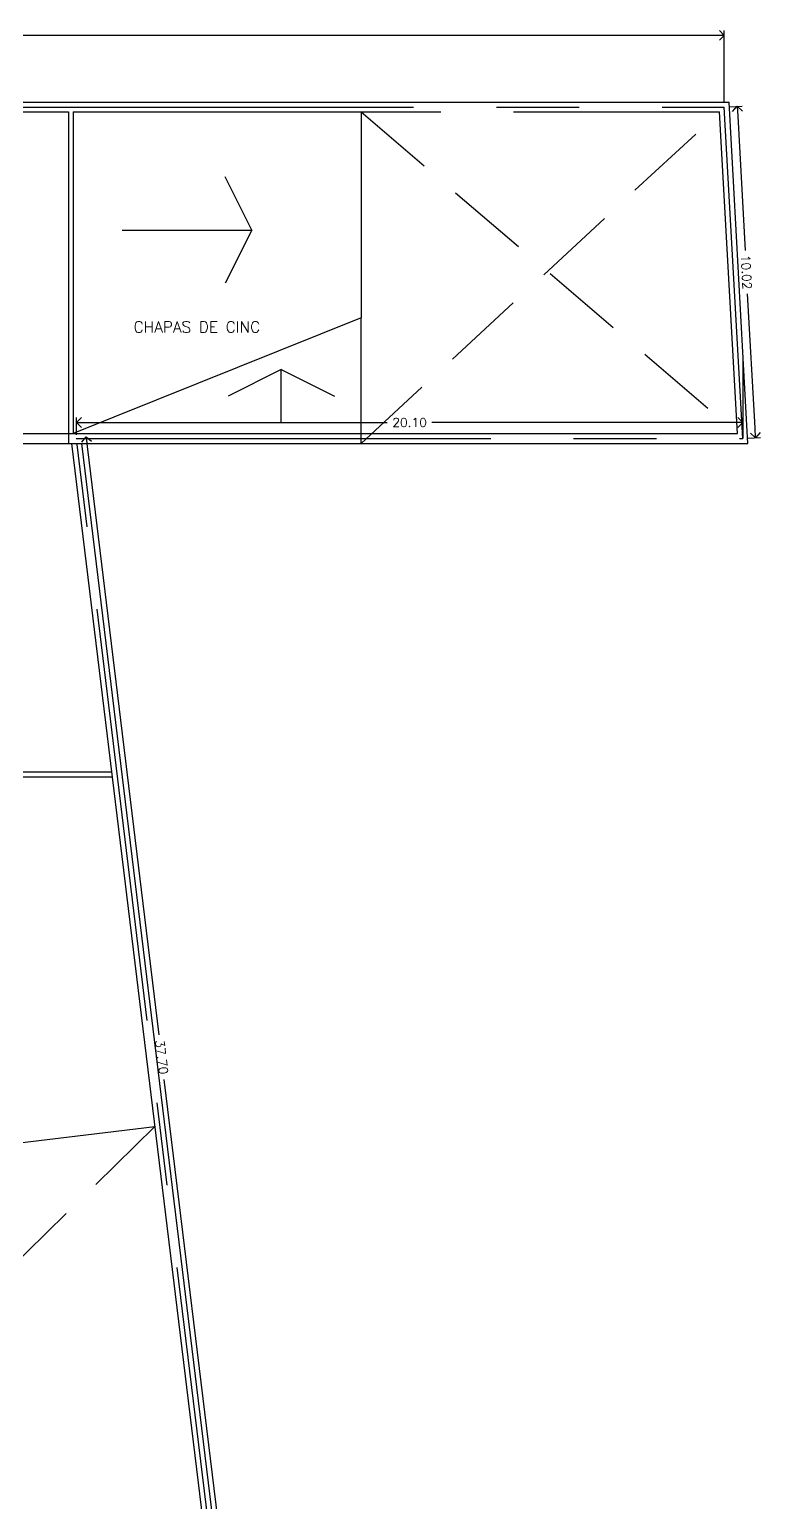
# Model space of a CAD drawing. Extents: x 26 to 214, y -151 to 101.
# Drawn here: x 68.2 to 90.25, y 29.99 to 74.42 of the extents above; entities that cross this region are included whole.
import ezdxf

# ---------------------------------------------------------------- set-up
doc = ezdxf.new("R2010")
doc.units = 0
doc.header["$LTSCALE"] = 10
doc.header["$MEASUREMENT"] = 0
doc.linetypes.add('CENTER', pattern=[2, 1.25, -0.25, 0.25, -0.25])
doc.linetypes.add('HIDDEN', pattern=[0.375, 0.25, -0.125])
doc.layers.get('0').update_dxf_attribs({"linetype": 'CONTINUOUS'})
doc.layers.get('DEFPOINTS').update_dxf_attribs({"linetype": 'CONTINUOUS'})
for name, color, linetype in [('00-COTAS-PARCIALES', 1, 'CONTINUOUS'), ('EJE-MEDIANERA-PA', 1, 'CENTER'), ('MURO-VISTO', 9, 'CONTINUOUS'), ('proyeccion', 4, 'HIDDEN')]:
    doc.layers.add(name, color=color, linetype=linetype)
doc.styles.add('ROMANS', font='romans.shx')
doc.dimstyles.new('COTA1502', dxfattribs={"dimscale": 1.5, "dimtxt": 0.18, "dimasz": 0.2, "dimexe": 0.1, "dimexo": 0.1, "dimgap": 0.09, "dimtad": 0, "dimzin": 0, "dimdsep": 46, "dimtxsty": 'ROMANS', "dimblk": 'OPEN90', "dimcen": 0.1, "dimclrd": 256, "dimclre": 256, "dimclrt": 2, "dimadec": 0, "dimazin": 0, "dimtfac": 1, "dimtix": 1, "dimtmove": 2, "dimatfit": 3, "dimldrblk": 'OPEN90', "dimfxl": 0, "dimtolj": 1, "dimtzin": 0, "dimarcsym": 0})

# ---------------------------------------------------------------- blocks, each defined once
blk = doc.blocks.new('_Open90')
at = {"color": 0, "linetype": 'ByBlock', "lineweight": -2}
for p, q in [((0, 0), (-1, 0)), ((-0.5, 0.5), (0, 0)), ((0, 0), (-0.5, -0.5))]:
    blk.add_line(p, q, dxfattribs=at)
blk = doc.blocks.new('*D53')
at = {"layer": '00-COTAS-PARCIALES', "lineweight": -2, "transparency": 16777216}
for p, q in [((69.942, 61.839), (72.102, 44.095)), ((74.424, 25.011), (72.265, 42.755))]:
    blk.add_line(p, q, dxfattribs=at)
at = {"layer": 'DEFPOINTS', "color": 0, "transparency": 16777216}
for p in [(69.906, 62.137), (74.461, 24.713), (74.461, 24.713)]:
    blk.add_point(p, dxfattribs=at)
at = {"layer": '00-COTAS-PARCIALES', "lineweight": -2, "transparency": 16777216, "xscale": 0.3, "yscale": 0.3, "zscale": 0.3}
for p, rotation in [((69.906, 62.137), 96.93869520786734), ((74.461, 24.713), 276.9386952078673)]:
    blk.add_blockref('_Open90', p, dxfattribs=dict(at, rotation=rotation))
at = {"layer": '00-COTAS-PARCIALES', "color": 2, "transparency": 16777216, "insert": (72.183, 43.425), "char_height": 0.27, "attachment_point": 5, "rotation": 276.9387, "style": 'ROMANS'}
blk.add_mtext('\\A1;37.70', dxfattribs=at)
blk = doc.blocks.new('*D41')
at = {"layer": '00-COTAS-PARCIALES', "lineweight": -2, "transparency": 16777216}
for p, q in [((27.281, 72.205), (27.281, 74.395)), ((27.581, 74.245), (57.549, 74.245)), ((88.855, 74.245), (58.887, 74.245)), ((89.155, 72.233), (89.155, 74.395))]:
    blk.add_line(p, q, dxfattribs=at)
at = {"layer": 'DEFPOINTS', "color": 0, "transparency": 16777216}
for p in [(89.155, 74.245), (27.281, 72.055), (89.155, 72.083)]:
    blk.add_point(p, dxfattribs=at)
at = {"layer": '00-COTAS-PARCIALES', "lineweight": -2, "transparency": 16777216, "xscale": 0.3, "yscale": 0.3, "zscale": 0.3, "rotation": 180}
blk.add_blockref('_Open90', (27.281, 74.245), dxfattribs=at)
at = {"layer": '00-COTAS-PARCIALES', "lineweight": -2, "transparency": 16777216, "xscale": 0.3, "yscale": 0.3, "zscale": 0.3}
blk.add_blockref('_Open90', (89.155, 74.245), dxfattribs=at)
at = {"layer": '00-COTAS-PARCIALES', "color": 2, "transparency": 16777216, "insert": (58.218, 74.245), "char_height": 0.27, "attachment_point": 5, "style": 'ROMANS'}
blk.add_mtext('\\A1;61.87', dxfattribs=at)
blk = doc.blocks.new('*D40')
at = {"layer": '00-COTAS-PARCIALES', "lineweight": -2, "transparency": 16777216}
for p, q in [((69.615, 62.195), (69.615, 62.717)), ((89.711, 62.233), (89.711, 62.717)), ((69.915, 62.567), (78.988, 62.567)), ((89.411, 62.567), (80.338, 62.567))]:
    blk.add_line(p, q, dxfattribs=at)
at = {"layer": 'DEFPOINTS', "color": 0, "transparency": 16777216}
for p in [(89.711, 62.567), (69.615, 62.045), (89.711, 62.083)]:
    blk.add_point(p, dxfattribs=at)
at = {"layer": '00-COTAS-PARCIALES', "lineweight": -2, "transparency": 16777216, "xscale": 0.3, "yscale": 0.3, "zscale": 0.3, "rotation": 180}
blk.add_blockref('_Open90', (69.615, 62.567), dxfattribs=at)
at = {"layer": '00-COTAS-PARCIALES', "lineweight": -2, "transparency": 16777216, "xscale": 0.3, "yscale": 0.3, "zscale": 0.3}
blk.add_blockref('_Open90', (89.711, 62.567), dxfattribs=at)
at = {"layer": '00-COTAS-PARCIALES', "color": 2, "transparency": 16777216, "insert": (79.663, 62.567), "char_height": 0.27, "attachment_point": 5, "style": 'ROMANS'}
blk.add_mtext('\\A1;20.10', dxfattribs=at)
blk = doc.blocks.new('*D12')
at = {"layer": '00-COTAS-PARCIALES', "lineweight": -2, "transparency": 16777216}
for p, q in [((89.305, 72.091), (89.692, 72.112)), ((89.559, 71.805), (89.784, 67.759)), ((90.081, 62.404), (89.856, 66.449)), ((89.86, 62.091), (90.247, 62.112))]:
    blk.add_line(p, q, dxfattribs=at)
at = {"layer": 'DEFPOINTS', "color": 0, "transparency": 16777216}
for p in [(89.155, 72.083), (89.711, 62.083), (90.098, 62.104)]:
    blk.add_point(p, dxfattribs=at)
at = {"layer": '00-COTAS-PARCIALES', "lineweight": -2, "transparency": 16777216, "xscale": 0.3, "yscale": 0.3, "zscale": 0.3}
for p, rotation in [((89.542, 72.104), 93.17873336775074), ((90.098, 62.104), 273.1787333677507)]:
    blk.add_blockref('_Open90', p, dxfattribs=dict(at, rotation=rotation))
at = {"layer": '00-COTAS-PARCIALES', "color": 2, "transparency": 16777216, "insert": (89.82, 67.104), "char_height": 0.27, "attachment_point": 5, "rotation": 273.1787, "style": 'ROMANS'}
blk.add_mtext('\\A1;10.02', dxfattribs=at)

msp = doc.modelspace()

# ---------------------------------------------------------------- linework, layer by layer
at = {"layer": 'EJE-MEDIANERA-PA'}
for p, q in [((27.281, 72.083, -28.9), (89.155, 72.083, -28.9)), ((89.711, 62.083, -28.9), (89.155, 72.083, -28.9)), ((89.711, 64.486, -28.9), (89.711, 62.083, -28.9)), ((74.163, 24.677, -28.9), (69.611, 62.083, -28.9)), ((69.611, 62.083, -28.9), (89.711, 62.083, -28.9))]:
    msp.add_line(p, q, dxfattribs=at)
at = {"layer": 'MURO-VISTO'}
for p, q in [((61.345, 72.233, -28.9), (89.297, 72.233, -28.9)), ((89.869, 61.933, -28.9), (89.297, 72.233, -28.9)), ((61.345, 71.933, -28.9), (69.371, 71.933, -28.9)), ((69.371, 71.933, -28.9), (69.371, 61.933, -28.9)), ((69.521, 71.933, -28.9), (69.521, 62.233, -28.9)), ((69.521, 71.933, -28.9), (80.601, 71.933, -28.9)), ((78.201, 71.933, -28.9), (78.201, 65.723, -28.9)), ((82.801, 71.933, -28.9), (89.013, 71.933, -28.9)), ((89.552, 62.233, -28.9), (89.013, 71.933, -28.9)), ((78.201, 65.723, -28.9), (69.521, 62.233, -28.9)), ((78.201, 61.933, -28.9), (78.201, 65.723, -28.9)), ((61.345, 62.233, -28.9), (69.371, 62.233, -28.9)), ((69.371, 62.233, -28.9), (89.552, 62.233, -28.9)), ((61.345, 61.933, -28.9), (89.869, 61.933, -28.9)), ((74.014, 24.659, -28.9), (69.478, 61.933, -28.9)), ((74.312, 24.695, -28.9), (69.78, 61.933, -28.9)), ((61.345, 52.027, -28.9), (70.658, 52.027, -28.9)), ((61.345, 51.877, -28.9), (70.677, 51.877, -28.9)), ((62.058, 40.128, -28.9), (71.984, 41.336, -28.9))]:
    msp.add_line(p, q, dxfattribs=at)
at = {"layer": 'MURO-VISTO', "color": 1}
for p, q in [((74.906, 68.373, -28.9), (74.104, 66.766, -28.9)), ((75.793, 64.163, -28.9), (77.4, 63.361, -28.9))]:
    msp.add_line(p, q, dxfattribs=at)
at = {"layer": 'MURO-VISTO', "color": 1, "elevation": -28.9}
for points in [[(70.993, 68.373), (74.906, 68.373), (74.104, 69.98)], [(75.793, 62.567), (75.793, 64.163), (74.186, 63.361)]]:
    msp.add_lwpolyline(points, dxfattribs=at)
at = {"layer": 'proyeccion'}
for p, q in [((78.201, 61.933, -28.9), (89.013, 71.933, -28.9)), ((78.201, 71.933, -28.9), (89.552, 62.233, -28.9)), ((71.984, 41.336, -28.9), (52.324, 22.019, -28.9))]:
    msp.add_line(p, q, dxfattribs=at)

# ---------------------------------------------------------------- texts
at = {"layer": 'MURO-VISTO', "insert": (71.338, 65.618, -28.9), "char_height": 0.3375, "attachment_point": 1}
msp.add_mtext('\\Fromans.shx;CHAPAS DE CINC', dxfattribs=at)

# ---------------------------------------------------------------- dimensions: what is measured, and where the dimension line sits
at = {"layer": '00-COTAS-PARCIALES'}
for base, p1, p2, picture, middle in [((89.155, 74.245, -28.9), (27.281, 72.055, -28.9), (89.155, 72.083, -28.9), '*D41', (58.218, 74.245, -28.9)), ((89.711, 62.567, -28.9), (69.615, 62.045, -28.9), (89.711, 62.083, -28.9), '*D40', (79.663, 62.567, -28.9))]:
    dim = msp.add_linear_dim(base=base, p1=p1, p2=p2, dimstyle='COTA1502', dxfattribs=at)
    dim.commit()
    dim.dimension.update_dxf_attribs({"geometry": picture, "text_midpoint": middle})
for p1, p2, distance, picture, middle in [((89.155, 72.083, -28.9), (89.711, 62.083, -28.9), 0.388, '*D12', (89.82, 67.104, -28.9)), ((69.906, 62.137, -28.9), (74.461, 24.713, -28.9), 0, '*D53', (72.183, 43.425, -28.9))]:
    dim = msp.add_aligned_dim(p1=p1, p2=p2, distance=distance, dimstyle='COTA1502', dxfattribs=at)
    dim.commit()
    dim.dimension.update_dxf_attribs({"geometry": picture, "text_midpoint": middle})

doc.saveas('drawing.dxf')
